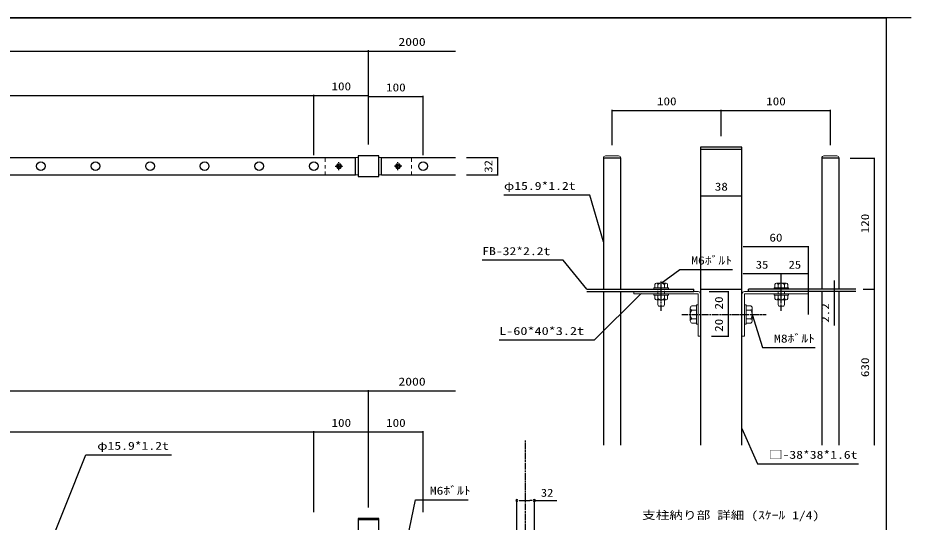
# Model space of a CAD drawing. Units: millimetres, scale not verified. Extents: x -210 to 199, y -148 to 137.
# Drawn here: x -5.4 to 199.1, y 21.5 to 137 of the extents above; entities that cross this region are included whole.
import ezdxf
from ezdxf.enums import TextEntityAlignment as Align

# ---------------------------------------------------------------- set-up
doc = ezdxf.new("R2010")
doc.units = ezdxf.units.MM
doc.linetypes.add('CHAIN', pattern=[18.5, 12, -1.5, 3.5, -1.5])
doc.linetypes.add('DASHED_SPACED', pattern=[12, 6, -6])
for name, color, linetype, lineweight in [('0-0', 6, 'Continuous', 25), ('0-1_0', 6, 'Continuous', 25), ('0-2_DIM1', 3, 'Continuous', 25), ('0-3_横桟', 2, 'Continuous', 25), ('0-4_文字', 7, 'Continuous', 25), ('0-5_補助', 5, 'Continuous', 25), ('0-6_ｾﾝﾀｰ', 1, 'CHAIN', 25), ('0-7_縦格子', 6, 'Continuous', 25), ('0-8_支柱', 60, 'Continuous', 25), ('0-9_THN', 4, 'Continuous', 9), ('0-A_下地', 30, 'Continuous', 9)]:
    doc.layers.add(name, color=color, linetype=linetype, lineweight=lineweight)
doc.styles.add('ＭＳ ゴシック', font='')
doc.styles.get('ＭＳ ゴシック').set_extended_font_data('MS Gothic')

# ---------------------------------------------------------------- blocks, each defined once
blk = doc.blocks.new('A$C54DE35E0')
at = {"layer": '0-1_0'}
for p, q in [((0, 0), (556.725, 0)), ((556.725, 0), (556.725, -399))]:
    blk.add_line(p, q, dxfattribs=at)
blk = doc.blocks.new('filled_dot')
at = {"color": 0, "linetype": 'Continuous', "lineweight": -2, "const_width": 1.25}
blk.add_lwpolyline([(-0.625, 0, 1), (0.625, 0, 1)], format="xyb", close=True, dxfattribs=at)
blk = doc.blocks.new('filled_arrow')
at = {"color": 0, "linetype": 'Continuous', "lineweight": -2}
blk.add_solid([(7.5, 1.25), (0, 0), (7.5, -1.25)], dxfattribs=at)
blk = doc.blocks.new('DIMENSION_007_')
at = {"layer": '0-4_文字'}
blk.add_lwpolyline([(33782.915, -63130.38), (33857.198, -62943.778), (33873.198, -62943.778), (34014.34, -62943.778)], dxfattribs=at)
at = {"layer": '0-4_文字', "xscale": 0.267, "yscale": 0.267, "rotation": 248.3}
blk.add_blockref('filled_arrow', (33782.915, -63130.38), dxfattribs=at)
at = {"layer": '0-4_文字', "style": 'ＭＳ ゴシック', "width": 1.25}
blk.add_text('φ15.9*1.2t', height=14.66, dxfattribs=at).set_placement((33878.198, -62938.778), align=Align.BOTTOM_LEFT)
blk = doc.blocks.new('DIMENSION_008_')
at = {"layer": '0-4_文字'}
blk.add_lwpolyline([(34428.888, -63182.526), (34461.288, -63025.924), (34477.288, -63025.924), (34557.719, -63025.924)], dxfattribs=at)
at = {"layer": '0-4_文字', "xscale": 0.267, "yscale": 0.267, "rotation": 258.3}
blk.add_blockref('filled_arrow', (34428.888, -63182.526), dxfattribs=at)
at = {"layer": '0-4_文字', "style": 'ＭＳ ゴシック', "width": 1.25}
blk.add_text('M6ﾎﾞﾙﾄ', height=14.66, dxfattribs=at).set_placement((34487.288, -63020.924), align=Align.BOTTOM_LEFT)
blk = doc.blocks.new('DIMENSION_011_')
at = {"layer": '0-4_文字'}
blk.add_lwpolyline([(34911.08, -62629.169), (34945.08, -62604.044), (34961.08, -62604.044), (35041.512, -62604.044)], dxfattribs=at)
at = {"layer": '0-4_文字', "xscale": 0.267, "yscale": 0.267, "rotation": 216.5}
blk.add_blockref('filled_arrow', (34911.08, -62629.169), dxfattribs=at)
at = {"layer": '0-4_文字', "style": 'ＭＳ ゴシック', "width": 1.25}
blk.add_text('M6ﾎﾞﾙﾄ', height=14.66, dxfattribs=at).set_placement((34966.08, -62599.044), align=Align.BOTTOM_LEFT)
blk = doc.blocks.new('DIMENSION_012_')
at = {"layer": '0-4_文字'}
blk.add_lwpolyline([(34873.824, -62648.744), (34788.418, -62733.39), (34772.418, -62733.39), (34614.321, -62733.39)], dxfattribs=at)
at = {"layer": '0-4_文字', "xscale": 0.267, "yscale": 0.267, "rotation": 44.7}
blk.add_blockref('filled_arrow', (34873.824, -62648.744), dxfattribs=at)
at = {"layer": '0-4_文字', "style": 'ＭＳ ゴシック', "width": 1.3}
blk.add_text('L-60*40*3.2t', height=14.66, dxfattribs=at).set_placement((34614.321, -62728.39), align=Align.BOTTOM_LEFT)
blk = doc.blocks.new('DIMENSION_013_')
at = {"layer": '0-4_文字'}
blk.add_lwpolyline([(34805.18, -62553.065), (34780.253, -62467.44), (34764.253, -62467.44), (34623.111, -62467.44)], dxfattribs=at)
at = {"layer": '0-4_文字', "xscale": 0.267, "yscale": 0.267, "rotation": 286.2}
blk.add_blockref('filled_arrow', (34805.18, -62553.065), dxfattribs=at)
at = {"layer": '0-4_文字', "style": 'ＭＳ ゴシック', "width": 1.25}
blk.add_text('φ15.9*1.2t', height=14.66, dxfattribs=at).set_placement((34623.111, -62462.44), align=Align.BOTTOM_LEFT)
blk = doc.blocks.new('DIMENSION_014_')
at = {"layer": '0-4_文字'}
blk.add_lwpolyline([(35077.845, -62686.344), (35096.775, -62747.171), (35112.775, -62747.171), (35193.206, -62747.171)], dxfattribs=at)
at = {"layer": '0-4_文字', "xscale": 0.267, "yscale": 0.267, "rotation": 107.3}
blk.add_blockref('filled_arrow', (35077.845, -62686.344), dxfattribs=at)
at = {"layer": '0-4_文字', "style": 'ＭＳ ゴシック', "width": 1.25}
blk.add_text('M8ﾎﾞﾙﾄ', height=14.66, dxfattribs=at).set_placement((35117.775, -62742.171), align=Align.BOTTOM_LEFT)
blk = doc.blocks.new('DIMENSION_016_')
at = {"layer": '0-4_文字'}
blk.add_lwpolyline([(35059.08, -62895.303), (35087.4, -62960.239), (35103.4, -62960.239), (35272.461, -62960.239)], dxfattribs=at)
at = {"layer": '0-4_文字', "xscale": 0.267, "yscale": 0.267, "rotation": 113.6}
blk.add_blockref('filled_arrow', (35059.08, -62895.303), dxfattribs=at)
at = {"layer": '0-4_文字', "style": 'ＭＳ ゴシック', "width": 1.25}
blk.add_text('□-38*38*1.6t', height=14.66, dxfattribs=at).set_placement((35108.4, -62955.239), align=Align.BOTTOM_LEFT)
blk = doc.blocks.new('DIMENSION_017_')
at = {"layer": '0-4_文字'}
blk.add_lwpolyline([(34774.751, -62639.944), (34731.481, -62587.009), (34715.481, -62587.009), (34583.375, -62587.009)], dxfattribs=at)
at = {"layer": '0-4_文字', "xscale": 0.267, "yscale": 0.267, "rotation": 309.3}
blk.add_blockref('filled_arrow', (34774.751, -62639.944), dxfattribs=at)
at = {"layer": '0-4_文字', "style": 'ＭＳ ゴシック', "width": 1.25}
blk.add_text('FB-32*2.2t', height=14.66, dxfattribs=at).set_placement((34583.375, -62582.009), align=Align.BOTTOM_LEFT)
blk = doc.blocks.new('Viewport_NO.1')
at = {"layer": '0-2_DIM1'}
for p, q in [((32374.965, -62203.533), (34374.965, -62203.533)), ((34374.965, -62374.637), (34374.965, -62202.283)), ((34374.965, -62374.637), (34374.965, -62202.283)), ((34374.965, -62203.533), (34534.515, -62203.533)), ((32474.965, -62284.977), (34274.965, -62284.977)), ((34274.965, -62394.637), (34274.965, -62283.727)), ((34274.965, -62394.637), (34274.965, -62283.727)), ((34274.965, -62284.977), (34374.965, -62284.977)), ((34374.965, -62374.637), (34374.965, -62283.727)), ((34374.965, -62374.637), (34374.965, -62285.727)), ((34374.965, -62286.977), (34474.965, -62286.977)), ((34474.965, -62394.637), (34474.965, -62285.727)), ((34821.08, -62375.944), (34821.08, -62311.202)), ((34821.08, -62312.452), (35021.075, -62312.452)), ((35021.075, -62359.806), (35021.075, -62311.202)), ((35021.075, -62359.806), (35021.075, -62311.202)), ((35021.075, -62312.452), (35221.08, -62312.452)), ((35221.08, -62375.944), (35221.08, -62311.202)), ((34554.515, -62398.637), (34612.593, -62398.637)), ((34611.343, -62398.637), (34611.343, -62430.637)), ((35256.98, -62399.944), (35302.461, -62399.944)), ((35301.211, -62399.944), (35301.211, -62639.944)), ((34554.515, -62430.637), (34612.593, -62430.637)), ((34983.071, -62468.844), (35059.08, -62468.844)), ((35181.08, -62562.183), (35061.08, -62562.183)), ((35181.08, -62686.344), (35181.08, -62560.933)), ((35131.08, -62611.878), (35061.08, -62611.878)), ((35131.08, -62664.236), (35131.08, -62610.628)), ((35131.08, -62664.236), (35131.08, -62610.628)), ((35181.08, -62611.878), (35131.08, -62611.878)), ((35181.08, -62686.344), (35181.08, -62610.628)), ((35228.113, -62623.944), (35228.113, -62706.689)), ((35281.262, -62639.944), (35302.461, -62639.944)), ((35281.262, -62639.944), (35302.461, -62639.944)), ((35301.211, -62639.944), (35301.211, -62925.832)), ((34998.676, -62644.344), (35034.736, -62644.344)), ((35033.486, -62644.344), (35033.486, -62686.344)), ((35033.486, -62686.344), (35033.486, -62726.344)), ((35003.076, -62726.344), (35034.736, -62726.344)), ((32374.965, -62826.119), (34374.965, -62826.119)), ((34374.965, -63040.38), (34374.965, -62824.869)), ((34374.965, -63040.38), (34374.965, -62824.869)), ((34374.965, -62826.119), (34534.515, -62826.119)), ((32474.965, -62901.743), (34274.965, -62901.743)), ((34274.965, -63048.38), (34274.965, -62900.493)), ((34274.965, -63048.38), (34274.965, -62900.493)), ((34274.965, -62901.743), (34374.965, -62901.743)), ((34374.965, -63040.38), (34374.965, -62900.493)), ((34374.965, -63040.38), (34374.965, -62900.493)), ((34374.965, -62901.743), (34474.965, -62901.743)), ((34474.965, -63048.38), (34474.965, -62900.493)), ((34646.791, -63170.38), (34646.791, -63025.976)), ((34650.791, -63027.226), (34654.791, -63027.226)), ((34654.791, -63027.226), (34670.791, -63027.226)), ((34674.791, -63027.226), (34670.791, -63027.226)), ((34678.791, -63170.38), (34678.791, -63025.976)), ((34678.791, -63027.226), (34720.242, -63027.226))]:
    blk.add_line(p, q, dxfattribs=at)
for centre, start, end in [((34646.791, -63027.226), 0, 180), ((34646.791, -63027.226), 180, 0), ((34678.791, -63027.226), 0, 180), ((34678.791, -63027.226), 180, 0)]:
    blk.add_arc(centre, 2, start, end, dxfattribs=at)
at = {"layer": '0-3_横桟'}
for p, q in [((32398.965, -62398.637), (34350.965, -62398.637)), ((34350.965, -62430.637), (34350.965, -62398.637)), ((32398.965, -62430.637), (34350.965, -62430.637)), ((34398.965, -62430.637), (34534.515, -62430.637)), ((34774.751, -62639.944), (34971.08, -62639.944)), ((34971.08, -62644.344), (34971.08, -62639.944)), ((35267.404, -62639.944), (35071.075, -62639.944)), ((35071.075, -62644.344), (35071.075, -62639.944)), ((34774.751, -62644.344), (34971.08, -62644.344)), ((35267.404, -62644.344), (35071.075, -62644.344))]:
    blk.add_line(p, q, dxfattribs=at)
blk.add_lwpolyline([(34398.965, -62430.637), (34398.965, -62398.637), (34534.515, -62398.637)], dxfattribs=at)
at = {"layer": '0-5_補助'}
blk.add_line((35368.861, -62142.773), (32096.861, -62142.773), dxfattribs=at)
at = {"layer": '0-6_ｾﾝﾀｰ'}
for p, q in [((34320.965, -62421.787), (34320.965, -62407.487)), ((34428.965, -62421.787), (34428.965, -62407.487)), ((34313.815, -62414.637), (34328.115, -62414.637)), ((34436.115, -62414.637), (34421.815, -62414.637)), ((34911.08, -62679.851), (34911.08, -62624.236)), ((35131.075, -62679.851), (35131.075, -62624.236)), ((34948.78, -62686.344), (35103.38, -62686.344)), ((34662.791, -64043.646), (34662.791, -62917.115))]:
    blk.add_line(p, q, dxfattribs=at)
at = {"layer": '0-7_縦格子'}
for p, q in [((34805.18, -62644.344), (34805.18, -62925.832)), ((34836.98, -62925.832), (34836.98, -62644.344)), ((35205.18, -62644.344), (35205.18, -62925.832)), ((35236.98, -62925.832), (35236.98, -62644.344))]:
    blk.add_line(p, q, dxfattribs=at)
for points in [[(34836.98, -62639.944), (34836.98, -62399.944), (34805.18, -62399.944), (34805.18, -62639.944)], [(35236.98, -62639.944), (35236.98, -62399.944), (35205.18, -62399.944), (35205.18, -62639.944)]]:
    blk.add_lwpolyline(points, dxfattribs=at)
for centre in [(33774.965, -62414.637), (33874.965, -62414.637), (33974.965, -62414.637), (34074.965, -62414.637), (34174.965, -62414.637), (34274.965, -62414.637), (34474.965, -62414.637)]:
    blk.add_circle(centre, 7.95, dxfattribs=at)
at = {"layer": '0-8_支柱'}
for p, q in [((34983.071, -62383.144), (35059.08, -62383.144)), ((34983.075, -62639.944), (35059.08, -62639.944)), ((34355.965, -63061.98), (34393.965, -63061.98))]:
    blk.add_line(p, q, dxfattribs=at)
blk.add_lwpolyline([(35059.08, -62925.832), (35059.08, -62379.806), (34983.071, -62379.806), (34983.08, -62925.834)], dxfattribs=at)
for points in [[(34355.965, -62433.637), (34393.965, -62433.637), (34393.965, -62395.637), (34355.965, -62395.637)], [(34355.965, -64170.38), (34393.965, -64170.38), (34393.965, -63060.38), (34355.965, -63060.38)]]:
    blk.add_lwpolyline(points, close=True, dxfattribs=at)
at = {"layer": '0-9_THN'}
for p, q in [((34832.98, -62395.944), (34809.18, -62395.944)), ((35232.98, -62395.944), (35209.18, -62395.944)), ((34805.18, -62399.944), (34836.98, -62399.944)), ((35205.18, -62399.944), (35236.98, -62399.944))]:
    blk.add_line(p, q, dxfattribs=at)
for centre, start, end in [((34809.18, -62399.944), 90, 180), ((34832.98, -62399.944), 0, 90), ((35209.18, -62399.944), 90, 180), ((35232.98, -62399.944), 0, 90)]:
    blk.add_arc(centre, 4, start, end, dxfattribs=at)
at = {"layer": '0-A_下地', "linetype": 'DASHED_SPACED'}
for p, q in [((34295.965, -62430.637), (34295.965, -62398.637)), ((34355.965, -62398.637), (34295.965, -62398.637)), ((34351.465, -62398.637), (34351.465, -62430.637)), ((34355.965, -62398.637), (34355.965, -62430.637)), ((34393.965, -62398.637), (34453.965, -62398.637)), ((34393.965, -62398.637), (34393.965, -62430.637)), ((34398.465, -62398.637), (34398.465, -62430.637)), ((34453.965, -62430.637), (34453.965, -62398.637)), ((34355.965, -62430.637), (34295.965, -62430.637)), ((34393.965, -62430.637), (34453.965, -62430.637)), ((34905.08, -62648.744), (34905.08, -62639.944)), ((34917.08, -62648.744), (34917.08, -62639.944)), ((35125.075, -62648.744), (35125.075, -62639.944)), ((35137.075, -62648.744), (35137.075, -62639.944))]:
    blk.add_line(p, q, dxfattribs=at)
at = {"layer": '0-A_下地'}
for p, q in [((34315.752, -62414.637), (34318.358, -62410.123)), ((34318.358, -62410.123), (34323.571, -62410.123)), ((34323.571, -62410.123), (34326.177, -62414.637)), ((34423.752, -62414.637), (34426.358, -62410.123)), ((34426.358, -62410.123), (34431.571, -62410.123)), ((34431.571, -62410.123), (34434.177, -62414.637)), ((34318.358, -62419.151), (34315.752, -62414.637)), ((34323.571, -62419.151), (34318.358, -62419.151)), ((34326.177, -62414.637), (34323.571, -62419.151)), ((34426.358, -62419.151), (34423.752, -62414.637)), ((34431.571, -62419.151), (34426.358, -62419.151)), ((34434.177, -62414.637), (34431.571, -62419.151)), ((34924.28, -62637.544), (34897.88, -62637.544)), ((34899.288, -62637.544), (34899.288, -62631.322)), ((34922.872, -62637.544), (34899.288, -62637.544)), ((34919.921, -62629.169), (34902.239, -62629.169)), ((34905.189, -62637.544), (34905.189, -62631.322)), ((34916.971, -62637.544), (34916.971, -62631.322)), ((34922.872, -62637.544), (34922.872, -62631.322)), ((35117.875, -62637.544), (35144.275, -62637.544)), ((35119.283, -62637.544), (35119.283, -62631.322)), ((35119.283, -62637.544), (35142.867, -62637.544)), ((35122.234, -62629.169), (35139.916, -62629.169)), ((35125.184, -62637.544), (35125.184, -62631.322)), ((35136.966, -62637.544), (35136.966, -62631.322)), ((35142.867, -62637.544), (35142.867, -62631.322)), ((34861.08, -62648.744), (34978.676, -62648.744)), ((34924.28, -62648.744), (34897.88, -62648.744)), ((34897.88, -62651.144), (34897.88, -62648.744)), ((34924.28, -62651.144), (34897.88, -62651.144)), ((34899.288, -62651.144), (34899.288, -62657.365)), ((34900.33, -62651.144), (34921.83, -62651.144)), ((34905.189, -62651.144), (34905.189, -62657.365)), ((34916.971, -62651.144), (34916.971, -62657.365)), ((34922.872, -62651.144), (34922.872, -62657.365)), ((34924.28, -62651.144), (34924.28, -62648.744)), ((34978.676, -62648.744), (34978.676, -62726.344)), ((35059.078, -62648.744), (35059.078, -62726.344)), ((35181.075, -62644.344), (35063.478, -62644.344)), ((35181.075, -62648.744), (35063.478, -62648.744)), ((35063.478, -62648.744), (35063.478, -62726.344)), ((35117.875, -62651.144), (35117.875, -62648.744)), ((35117.875, -62648.744), (35144.275, -62648.744)), ((35117.875, -62651.144), (35144.275, -62651.144)), ((35119.283, -62651.144), (35119.283, -62657.365)), ((35141.825, -62651.144), (35120.325, -62651.144)), ((35125.184, -62651.144), (35125.184, -62657.365)), ((35136.966, -62651.144), (35136.966, -62657.365)), ((35142.867, -62651.144), (35142.867, -62657.365)), ((35144.275, -62651.144), (35144.275, -62648.744)), ((35181.075, -62648.744), (35181.075, -62644.344)), ((34919.921, -62659.519), (34902.239, -62659.519)), ((34905.08, -62659.519), (34905.08, -62667.944)), ((34905.08, -62667.944), (34906.28, -62670.944)), ((34917.08, -62659.519), (34917.08, -62667.944)), ((34964.31, -62674.555), (34964.31, -62698.132)), ((34975.476, -62670.621), (34967.181, -62670.621)), ((34975.476, -62668.744), (34975.476, -62703.944)), ((34975.476, -62670.621), (34975.476, -62702.067)), ((35063.478, -62668.744), (35066.678, -62668.744)), ((35063.478, -62668.744), (35063.478, -62703.944)), ((35066.678, -62668.744), (35066.678, -62703.944)), ((35066.678, -62668.744), (35066.678, -62703.944)), ((35066.678, -62670.621), (35066.678, -62702.067)), ((35066.678, -62670.621), (35074.974, -62670.621)), ((35077.845, -62674.555), (35077.845, -62698.132)), ((35122.234, -62659.519), (35139.916, -62659.519)), ((35125.075, -62659.519), (35125.075, -62667.944)), ((35125.075, -62667.944), (35126.275, -62670.944)), ((35126.275, -62670.944), (35135.875, -62670.944)), ((34975.476, -62678.49), (34967.181, -62678.49)), ((35066.678, -62678.49), (35074.974, -62678.49)), ((34975.476, -62694.198), (34967.181, -62694.198)), ((34975.476, -62702.067), (34967.181, -62702.067)), ((35063.478, -62703.944), (35066.678, -62703.944)), ((35066.678, -62694.198), (35074.974, -62694.198)), ((35066.678, -62702.067), (35074.974, -62702.067)), ((35059.078, -62726.344), (35063.478, -62726.344))]:
    blk.add_line(p, q, dxfattribs=at)
for points in [[(34924.28, -62639.944), (34897.88, -62639.944), (34897.88, -62637.544)], [(34924.28, -62639.944), (34924.28, -62637.544), (34897.88, -62637.544)], [(35117.875, -62639.944), (35144.275, -62639.944), (35144.275, -62637.544)], [(35117.875, -62639.944), (35117.875, -62637.544), (35144.275, -62637.544)], [(34861.08, -62648.744), (34861.08, -62644.344), (34978.676, -62644.344)], [(34983.076, -62648.744), (34983.076, -62726.344), (34978.676, -62726.344)], [(34917.08, -62667.944), (34915.88, -62670.944), (34906.28, -62670.944)], [(34978.676, -62668.744), (34978.676, -62703.944), (34975.476, -62703.944)], [(34978.676, -62668.744), (34975.476, -62668.744), (34975.476, -62703.944)], [(35137.075, -62659.519), (35137.075, -62667.944), (35135.875, -62670.944)]]:
    blk.add_lwpolyline(points, dxfattribs=at)
for centre, radius in [((34320.965, -62414.637), 4.514), ((34320.965, -62414.637), 3), ((34428.965, -62414.637), 4.514), ((34428.965, -62414.637), 3)]:
    blk.add_circle(centre, radius, dxfattribs=at)
for centre, radius, start, end in [((34902.239, -62632.267), 3.098, 17.74657, 162.25343), ((34911.08, -62638.301), 9.132, 49.83207, 130.16793), ((34919.921, -62632.267), 3.098, 17.74657, 162.25343), ((35122.234, -62632.267), 3.098, 17.74657, 162.25343), ((35131.075, -62638.301), 9.132, 49.83207, 130.16793), ((35139.916, -62632.267), 3.098, 17.74657, 162.25343), ((34902.239, -62656.421), 3.098, 197.74657, 342.25343), ((34911.08, -62650.387), 9.132, 229.83207, 310.16793), ((34919.921, -62656.421), 3.098, 197.74657, 342.25343), ((34978.676, -62648.744), 4.4, 0, 90), ((35063.478, -62648.744), 4.4, 90, 180), ((35122.234, -62656.421), 3.098, 197.74657, 342.25343), ((35131.075, -62650.387), 9.132, 229.83207, 310.16793), ((35139.916, -62656.421), 3.098, 197.74657, 342.25343), ((34968.44, -62674.555), 4.131, 107.74657, 252.25343), ((35073.715, -62674.555), 4.131, 287.74657, 72.25343), ((34976.486, -62686.344), 12.177, 139.83207, 220.16793), ((35065.669, -62686.344), 12.177, 319.83207, 40.16793), ((34968.44, -62698.132), 4.131, 107.74657, 252.25343), ((35073.715, -62698.132), 4.131, 287.74657, 72.25343)]:
    blk.add_arc(centre, radius, start, end, dxfattribs=at)
at = {"layer": '0-0', "xscale": 5.715959, "yscale": 5.715959}
blk.add_blockref('A$C54DE35E0', (32140.978, -62142.773), dxfattribs=at)
at = {"layer": '0-2_DIM1'}
for name, p, xscale, yscale in [('filled_dot', (34374.965, -62203.533), 0.4, 0.4), ('filled_arrow', (34534.515, -62203.533), 0.133, 0.133), ('filled_dot', (34274.965, -62284.977), 0.4, 0.4), ('filled_dot', (34374.965, -62284.977), 0.4, 0.4), ('filled_dot', (34474.965, -62286.977), 0.4, 0.4), ('filled_dot', (35021.075, -62312.452), 0.4, 0.4), ('filled_dot', (35221.08, -62312.452), 0.4, 0.4), ('filled_dot', (35059.08, -62468.844), 0.4, 0.4), ('filled_dot', (35181.08, -62562.183), 0.4, 0.4), ('filled_dot', (35131.08, -62611.878), 0.4, 0.4), ('filled_dot', (35181.08, -62611.878), 0.4, 0.4), ('filled_dot', (34374.965, -62826.119), 0.4, 0.4), ('filled_arrow', (34534.515, -62826.119), 0.133, 0.133), ('filled_dot', (34274.965, -62901.743), 0.4, 0.4), ('filled_dot', (34374.965, -62901.743), 0.4, 0.4), ('filled_dot', (34474.965, -62901.743), 0.4, 0.4)]:
    blk.add_blockref(name, p, dxfattribs=dict(at, xscale=xscale, yscale=yscale))
for name, p, xscale, yscale, rotation in [('filled_dot', (34374.965, -62203.533), 0.4, 0.4, 180), ('filled_dot', (34274.965, -62284.977), 0.4, 0.4, 180), ('filled_dot', (34374.965, -62286.977), 0.4, 0.4, 180), ('filled_dot', (34821.08, -62312.452), 0.4, 0.4, 180), ('filled_dot', (35021.075, -62312.452), 0.4, 0.4, 180), ('filled_dot', (34611.343, -62398.637), 0.4, 0.4, 90), ('filled_dot', (35301.211, -62399.944), 0.4, 0.4, 90), ('filled_dot', (34611.343, -62430.637), 0.4, 0.4, 270), ('filled_dot', (34983.071, -62468.844), 0.4, 0.4, 180), ('filled_dot', (35061.08, -62562.183), 0.4, 0.4, 180), ('filled_dot', (35061.08, -62611.878), 0.4, 0.4, 180), ('filled_dot', (35131.08, -62611.878), 0.4, 0.4, 180), ('filled_dot', (35228.113, -62639.944), 0.4, 0.4, 270), ('filled_dot', (35301.211, -62639.944), 0.4, 0.4, 270), ('filled_dot', (35301.211, -62639.944), 0.4, 0.4, 90), ('filled_dot', (35033.486, -62644.344), 0.4, 0.4, 90), ('filled_dot', (35228.113, -62644.344), 0.4, 0.4, 90), ('filled_dot', (35033.486, -62686.344), 0.4, 0.4, 270), ('filled_dot', (35033.486, -62686.344), 0.4, 0.4, 90), ('filled_dot', (35033.486, -62726.344), 0.4, 0.4, 270), ('filled_dot', (34374.965, -62826.119), 0.4, 0.4, 180), ('filled_dot', (34274.965, -62901.743), 0.4, 0.4, 180), ('filled_dot', (34374.965, -62901.743), 0.4, 0.4, 180), ('filled_arrow', (35301.211, -62925.832), 0.133, 0.133, 270)]:
    blk.add_blockref(name, p, dxfattribs=dict(at, xscale=xscale, yscale=yscale, rotation=rotation))
at = {"layer": '0-4_文字'}
for name in ['DIMENSION_013_', 'DIMENSION_017_', 'DIMENSION_011_', 'DIMENSION_012_', 'DIMENSION_014_', 'DIMENSION_016_', 'DIMENSION_007_', 'DIMENSION_008_']:
    blk.add_blockref(name, (0, 0), dxfattribs=at)
at = {"layer": '0-2_DIM1', "style": 'ＭＳ ゴシック'}
for s, width, p in [('2000', 1.25, (34429.866, -62198.533)), ('100', 1.2, (34307.249, -62279.977)), ('100', 1.2, (34407.249, -62281.977)), ('100', 1.2, (34903.362, -62307.452)), ('100', 1.2, (35103.362, -62307.452)), ('38', 1.2, (35009.303, -62463.844)), ('60', 1.2, (35109.303, -62557.183)), ('35', 1.15, (35084.405, -62606.878)), ('25', 1.15, (35144.456, -62606.878)), ('2000', 1.25, (34429.866, -62821.119)), ('100', 1.2, (34307.249, -62896.743)), ('100', 1.2, (34407.249, -62896.743)), ('32', 1.15, (34690.674, -63024.892))]:
    blk.add_text(s, height=14.66, dxfattribs=dict(at, width=width)).set_placement(p, align=Align.BOTTOM_LEFT)
for s, width, p in [('32', 1.15, (34606.343, -62426.363)), ('120', 1.2, (35296.211, -62537.66)), ('20', 1.2, (35028.486, -62677.222)), ('2.2', 1.2, (35223.113, -62701.689)), ('20', 1.2, (35028.486, -62718.222)), ('630', 1.2, (35296.211, -62801.162))]:
    blk.add_text(s, height=14.66, rotation=90, dxfattribs=dict(at, width=width)).set_placement(p, align=Align.BOTTOM_LEFT)
at = {"layer": '0-4_文字', "style": 'ＭＳ ゴシック', "width": 1.25}
blk.add_text('支柱納り部 詳細 (ｽｹｰﾙ 1/4)', height=14.66, dxfattribs=at).set_placement((34876.098, -63066.028), align=Align.BOTTOM_LEFT)

msp = doc.modelspace()

# ---------------------------------------------------------------- block references
at = {"layer": '0-0', "xscale": 0.125, "yscale": 0.125}
msp.add_blockref('Viewport_NO.1', (-4221.973, 7904.846), dxfattribs=at)

doc.saveas('drawing.dxf')
